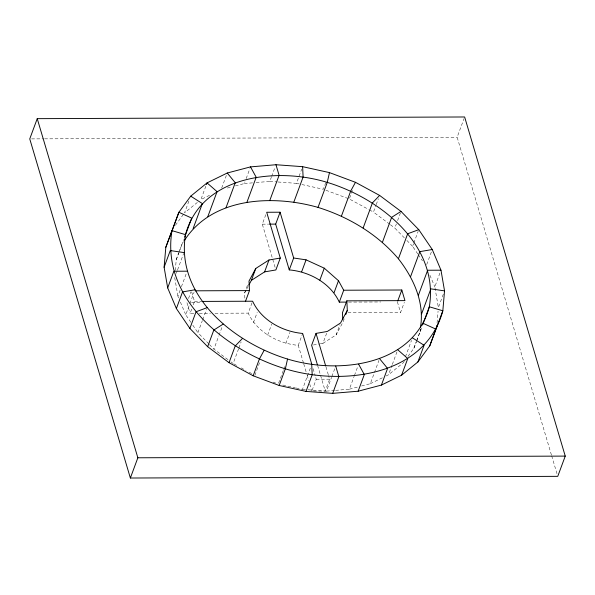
<?xml version="1.0" encoding="UTF-8"?>
<svg xmlns="http://www.w3.org/2000/svg" width="595" height="595" viewBox="0 0 595 595"><rect width="100%" height="100%" fill="white"/><g stroke="black" fill="none" stroke-linecap="round" stroke-linejoin="round"><path stroke-width="0.45" stroke-dasharray="2.98 2.23" d="M175.317 270.405L176.232 259.651L183.721 239.659M416.664 340.89L420.085 331.794L420.315 329.102M437.057 322.921L438.069 311.155M188.883 201.155L184.569 212.817L197.347 202.441M205.825 186.228L200.894 199.556L211.389 194.416M176.298 273.269L177.25 270.68M177.57 269.818L183.632 253.433M178.626 297.887L177.912 296.198L180.144 290.159M181.423 286.708L186.525 272.912M221.697 188.005L226.628 174.677M188.533 298.474L191.047 291.676M190.809 322.245L185.744 314.792L189.574 304.447M189.894 303.584L194.037 292.376M193.799 313.327L190.11 313.342L191.999 308.247M193.256 304.848L194.513 301.449L191.359 290.829M235.397 185.9L244.352 183.543L244.969 181.877M246.196 178.545L249.9 168.549M208.778 343.858L197.89 332.664L202.359 320.593M202.679 319.731L206.502 309.385M256.162 182.546L269.803 181.401L271.342 177.228M271.647 176.395L275.039 167.232M227.967 359.64L213.903 349.124L218.685 336.19M219.005 335.327L222.195 326.7M275.098 267.311L262.298 224.166L266.382 213.114M244.857 298.162L244.612 292.963L247.758 284.462M303.472 362.957L298.251 345.345C277.947 343.553 256.951 332.092 248.212 313.119L252.615 301.219M278.073 182.003L296.466 183.342L301.702 169.173M238.573 348.856L233.151 363.515L230.927 361.857M238.893 347.993L241.124 341.961M253.418 322.631L257.189 312.435M267.638 335.163L271.729 324.111M325.777 182.606L323.308 189.269L300.044 184.13M254.891 375.319L259.993 361.515M285.838 343.501L289.929 332.456M278.616 383.187L283.399 370.254M283.718 369.391L284.998 365.94M349.615 198.142L352.701 189.805M298.251 345.345L302.647 333.445M296.198 388.007L302.468 389.39L310.761 366.966M320.311 343.806L322.921 343.352L327.317 331.46M389.673 224.203L373.452 212.073L375.921 205.409M376.226 204.576L378.383 198.745M312.144 390.283L316.235 379.231L315.454 376.59M322.921 343.352L336.13 334.888L339.901 324.692M344.155 318.883L342.899 322.282L336.13 334.888M313.617 391.123L325.22 391.079L329.615 379.179L328.574 375.661M308.002 389.792L326.462 391.131L331.571 377.327M331.884 376.471L334.754 368.707M404.355 237.851L394.835 228.064L396.374 223.899M397.609 220.567L400.376 213.07M335.625 390.357L349.377 389.204L354.159 376.271M354.479 375.408L357.989 365.918M417.802 253.976L412.61 246.337L413.532 243.838M413.845 243.005L418.159 231.343M551.424 454.982L457.146 137.214L464.011 118.658M361.596 385.984L370.321 383.686L374.151 373.34M374.471 372.477L378.933 360.406M347.986 312.725L400.554 312.516L404.325 302.32M426.719 264.522L431.345 252.027M386.021 376.003L388.498 374.791L392.008 365.3M392.328 364.438L397.75 349.778M405.433 356.814L411.495 340.429M443.305 294.205L438.374 307.541L434.819 286.85L440.367 271.856M407.999 356.316L413.867 348.335L416.418 341.433M416.738 340.578L421.52 327.637M420.085 331.794L421.364 328.343M176.232 259.651L178.716 253.039M179.028 252.206L182.449 243.11L183.513 241.659M413.867 348.335L416.351 341.716M244.612 292.963L246.3 289.81M246.724 289.021L248.42 285.868M175.413 225.274L183.491 214.282M404.265 361.396L403.194 362.846L388.498 374.791M370.321 383.686L382.719 377.624M227.35 188.027L231.819 186.845M349.377 389.204L358.101 386.906M313.372 344.996L319.448 343.955M244.352 183.543L252.533 182.858M326.462 391.131L334.71 390.432M31.609 138.895L43.688 138.843M44.618 138.843L457.146 137.214M262.298 224.166L268.538 224.137M194.513 301.449L201.891 301.42M191.575 302.706L201.72 302.669M348.521 302.089L380.8 301.963M199.332 313.312L210.399 313.267M215.011 313.245L248.212 313.119M316.235 379.231L329.615 379.179M269.803 181.401L277.158 181.936M302.468 389.39L307.079 389.725M296.466 183.342L299.151 183.937M282.774 385.039L295.306 387.806M325.911 190.244L349.31 198.975L368.625 209.455M273.098 382.109L275.693 383.083M369.428 209.894L373.452 212.073M233.954 363.954L237.978 366.141M241.198 367.889L246.033 370.507M249.253 372.254L251.663 373.571M390.409 224.754L394.835 228.064M406.891 240.462L412.61 246.337M209.418 344.512L213.903 349.124M418.322 254.734L422.472 260.841M192.832 325.22L197.89 332.664M429.94 275.284L434.819 286.85M180.404 302.111L185.744 314.792M551.691 455.874L556.972 473.672M397.401 301.896L400.554 312.516M325.963 366.855L328.314 374.776M317.641 365.546L325.22 391.079M313.096 368.669L315.194 375.713M303.733 363.835L306.083 371.763M307.132 375.281L308.701 380.562M309.742 384.087L311.832 391.131M186.964 302.729L190.11 313.342M174.699 277.582L177.912 296.198"/><path stroke-width="0.89" d="M165.812 247.312L178.887 212.274L190.735 196.157L207.06 182.896L227.245 173.011L250.51 166.883L275.961 164.733L302.632 166.674L329.474 172.61L355.468 182.308L379.617 195.413L400.993 211.404L418.776 229.677L432.268 249.521L440.984 270.19L444.539 290.873L442.836 310.783L429.769 345.821L417.913 361.938L401.595 375.2L381.402 385.084L358.138 391.213L332.687 393.362L306.023 391.413L279.181 385.486L253.18 375.787L229.038 362.682L207.655 346.692L189.879 328.418L176.38 308.567L167.686 287.906L164.116 267.222L165.812 247.312L171.977 230.644L185.484 234.646C175.369 296.258 234.653 343.032 287.549 359.045C337.811 374.478 413.183 366.371 429.337 306.782C439.445 245.17 380.168 198.395 327.265 182.39C277.002 166.95 201.631 175.064 185.484 234.646M171.977 230.644C160.739 299.084 226.591 351.035 285.34 368.818C341.173 385.984 424.889 376.962 442.836 310.783L429.337 306.782L422.956 324.03M420.464 327.31C424.733 302.446 413.428 277.999 398.419 258.78C377.401 234.103 348.796 216.989 318.02 207.395C273.008 194.617 212.638 196.997 184.584 240.209M436.671 327.451L436.827 325.636M329.474 172.61L327.265 182.39L318.02 207.395M287.549 359.045L285.34 368.818L279.181 385.486M37.24 118.658L29.75 138.903L130.364 478.023L557.76 476.342L565.25 456.097L464.636 116.977L37.24 118.658L137.854 457.786L130.364 478.023M172.721 228.941L178.887 212.274L191.694 218.105L184.681 237.07M164.116 267.222L170.274 250.554L183.952 252.57M167.686 287.906L173.844 271.238L187.165 271.186M206.443 184.562L207.06 182.896L217.063 191.65L207.811 216.654M193.115 228.599L202.367 203.587L190.735 196.157M176.38 308.567L182.546 291.907L194.996 289.787M225.996 207.759L235.241 182.747L227.245 173.011M189.879 328.418L196.045 311.758L207.142 307.66M246.94 202.241L256.192 177.236L250.51 166.883M207.655 346.692L213.821 330.032L223.155 324.111M269.847 200.322L279.1 175.309L275.961 164.733M248.844 285.079L251.38 280.349L255.783 268.457L268.992 259.985L280.282 258.051L266.694 212.266L280.081 212.214L293.662 257.999L289.259 269.899C309.564 271.692 330.56 283.153 339.299 302.126L346.677 302.096M245.378 301.65L249.461 290.598L249.015 281.063L255.783 268.457M289.259 269.899L275.678 224.114L280.081 212.214M229.038 362.682L235.196 346.015L242.396 338.51M251.38 280.349L264.596 271.885L268.992 259.985M293.848 202.062L303.1 177.05L302.632 166.674M280.282 258.051L275.879 269.952L264.596 271.885M253.18 375.787L259.346 359.12L264.135 350.306M301.672 271.744L306.068 259.844L324.275 268.181L338.495 280.714L343.702 290.226L339.299 302.126M341.426 216.134L350.678 191.121L355.468 182.308M319.872 280.081L324.275 268.181M343.702 290.226L401.804 290.003L404.95 300.616L346.848 300.847L347.301 310.382L340.533 322.996L327.317 331.46L316.034 333.393L311.631 345.293L317.38 364.661M334.1 292.606L338.495 280.714M363.166 227.93L372.418 202.917L379.617 195.413M306.023 391.413L312.189 374.753L311.721 364.378M346.848 300.847L342.452 312.747L342.779 319.679M345.732 314.629L347.301 310.382M382.414 242.321L391.666 217.316L400.993 211.404M332.687 393.362L338.853 376.695L335.714 366.118M398.419 258.78L407.672 233.768L418.776 229.677M358.138 391.213L364.304 374.545L358.621 364.192M397.713 301.048L401.804 290.003M410.572 276.653L419.825 251.64L432.268 249.521M381.402 385.084L387.568 368.417L379.573 358.681M418.404 295.246L427.656 270.242L440.984 270.19M421.61 313.87L430.862 288.858L444.539 290.873M401.595 375.2L407.761 358.54L397.75 349.778M422.48 325.049L423.119 323.33L435.934 329.154L429.769 345.821M417.913 361.938L424.079 345.271L412.447 337.841M269.431 224.137L275.678 224.114M195.048 290.814L249.461 290.598M202.813 301.412L252.615 301.219C261.354 320.192 282.35 331.653 302.647 333.445L311.795 364.266M137.854 457.786L565.25 456.097M293.662 257.999L306.068 259.844M316.034 333.393L325.696 365.97"/></g></svg>
